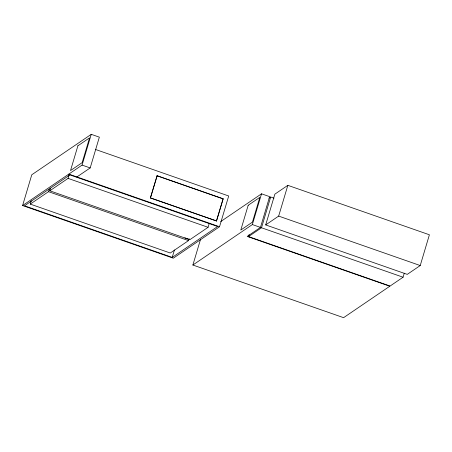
<?xml version="1.0" encoding="UTF-8"?>
<svg xmlns="http://www.w3.org/2000/svg" width="452" height="452" viewBox="0 0 452 452"><rect width="100%" height="100%" fill="white"/><g stroke="black" fill="none" stroke-linecap="round" stroke-linejoin="round"><path stroke-width="0.68" d="M95.434 149.437L228.701 195.987L219.531 226.751L173.308 258.194L22.6 205.547L31.77 174.783L91.247 134.329L99.355 137.159L90.185 167.924L76.93 176.941M189.128 238.577L188.524 240.6L170.274 253.013L30.256 204.101L31.261 200.728M30.256 204.101L48.505 191.688L49.313 188.992M209.287 223.248L208.078 227.299L189.829 239.713L49.81 190.8L50.618 188.105M49.81 190.8L68.06 178.387L69.066 175.014M22.6 205.547L82.072 165.093L91.247 134.329M150.403 197.976L157.121 175.721L223.147 198.784L216.536 220.966L150.403 197.976L157.121 175.721M172.212 257.391L217.627 226.503L69.919 174.907L24.51 205.796L172.212 257.391L174.427 249.967M220.712 221.57L261.527 193.806L269.635 196.643L260.465 227.407L247.21 236.419L389.81 286.229L343.593 317.671L192.88 265.025L200.456 239.611M216.423 221.039L223.147 198.784M404.263 273.206L403.065 277.217L390.093 286.043L248.532 236.594L249.125 234.588M192.88 265.025L252.357 224.571L261.527 193.806M248.532 236.594L261.505 227.768L270.675 197.004L273.997 198.162M265.691 224.921L274.867 194.157L287.839 185.331L429.4 234.78L420.23 265.544L407.258 274.37L265.691 224.921L278.664 216.096L287.839 185.331M268.98 198.157L270.675 197.004M278.664 216.096L420.23 265.544M157.013 175.794L223.039 198.857M82.072 165.093L90.185 167.924M252.357 224.571L260.465 227.407M261.505 227.768L403.065 277.217M150.51 197.903L216.536 220.966M68.823 174.105L219.531 226.751M68.06 178.387L208.078 227.299M184.845 237.865L188.072 238.995M48.505 191.688L188.524 240.6M77.902 145.793L70.518 170.562L82.162 162.641L89.547 137.871L77.902 145.793M248.182 205.276L240.797 230.045L252.442 222.124L259.827 197.355L248.182 205.276"/></g></svg>
